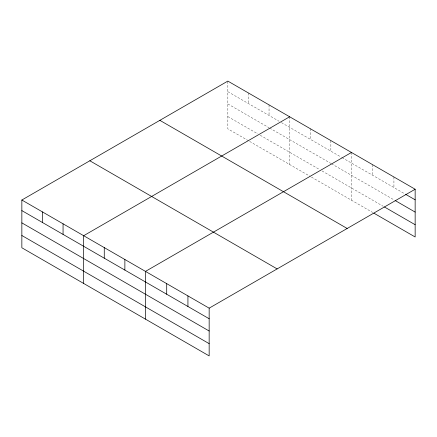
<?xml version="1.0" encoding="UTF-8"?>
<svg xmlns="http://www.w3.org/2000/svg" width="437" height="437" viewBox="0 0 437 437"><rect width="100%" height="100%" fill="white"/><g stroke="black" fill="none" stroke-linecap="round" stroke-linejoin="round"><path stroke-width="0.33" stroke-dasharray="2.19 1.64" d="M248.44 140.736L227.841 128.839L227.841 81.091M227.841 91.677L279.057 121.246M281.412 122.606L341.455 157.271M342.045 157.61L405.126 194.028M227.841 103.94L269.045 127.73M269.634 128.068L330.858 163.416M331.448 163.755L393.923 199.824M227.841 116.575L257.863 133.908M260.217 135.268L319.676 169.594M322.031 170.954L383.309 206.335M249.62 141.413L310.254 176.422M311.434 177.1L372.69 212.469M393.923 176.98L393.923 187.56M372.69 164.722L372.69 175.308M351.463 152.464L351.463 200.212M330.858 140.572L330.858 151.153M310.254 128.675L310.254 139.256M289.649 116.777L289.649 164.525M269.045 104.885L269.045 115.466M248.44 92.988L248.44 103.569"/><path stroke-width="0.66" d="M373.87 213.152L415.15 236.98L415.15 189.237L227.841 81.091L21.85 200.02L21.85 247.763L209.159 355.909L209.159 308.161L21.85 200.02M289.649 116.777L83.664 235.707L83.664 283.455M351.463 152.464L145.477 271.393L145.477 319.141M209.159 308.161L415.15 189.237M405.716 194.372L415.15 199.818M395.103 200.507L415.15 212.082M384.489 207.012L415.15 224.716M159.86 120.339L347.175 228.48M89.825 160.772L277.14 268.913M21.85 210.601L209.159 318.742M21.85 222.865L209.159 331.006M21.85 235.499L209.159 343.646M187.932 295.904L187.932 306.49M166.705 283.651L166.705 294.232M124.873 259.496L124.873 270.077M104.268 247.599L104.268 258.185M63.059 223.81L63.059 234.39M42.455 211.912L42.455 222.499"/></g></svg>
